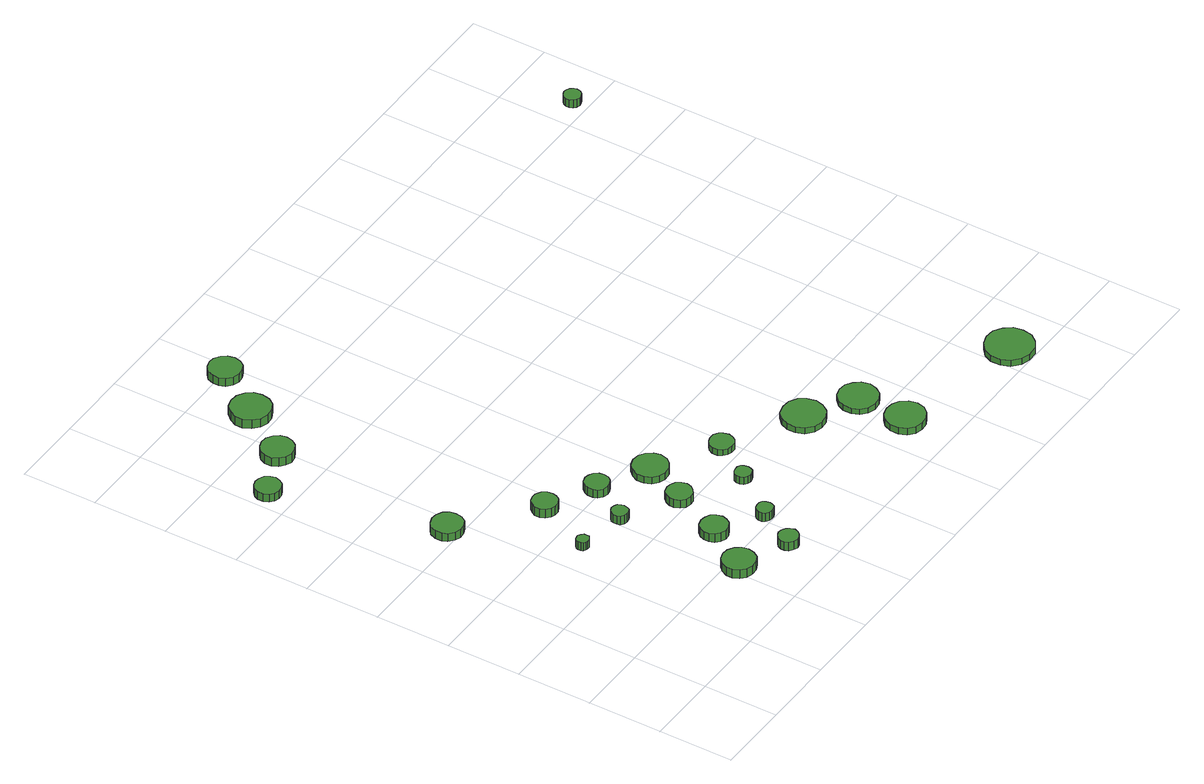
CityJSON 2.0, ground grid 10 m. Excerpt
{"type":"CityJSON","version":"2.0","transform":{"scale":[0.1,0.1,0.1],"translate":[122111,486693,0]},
"CityObjects":{
"tree1":{"type":"SolitaryVegetationObject","attributes":{"function":"something"},"geometry":[{"type":"MultiSurface","lod":"1","boundaries":[[[0,1,2,3,4,5,6,7,8,9,10,11,12,13,14]],[[15,16,17,18,19,20,21,22,23,24,25,26,27,28,29]],[[0,29,28,1]],[[1,28,27,2]],[[2,27,26,3]],[[3,26,25,4]],[[4,25,24,5]],[[5,24,23,6]],[[6,23,22,7]],[[7,22,21,8]],[[8,21,20,9]],[[9,20,19,10]],[[10,19,18,11]],[[11,18,17,12]],[[12,17,16,13]],[[13,16,15,14]],[[14,15,29,0]]]}]},
"tree2":{"type":"SolitaryVegetationObject","attributes":{"function":"something"},"geometry":[{"type":"MultiSurface","lod":"1","boundaries":[[[30,31,32,33,34,35,36,37,38,39,40,41,42,43,44]],[[45,46,47,48,49,50,51,52,53,54,55,56,57,58,59]],[[30,59,58,31]],[[31,58,57,32]],[[32,57,56,33]],[[33,56,55,34]],[[34,55,54,35]],[[35,54,53,36]],[[36,53,52,37]],[[37,52,51,38]],[[38,51,50,39]],[[39,50,49,40]],[[40,49,48,41]],[[41,48,47,42]],[[42,47,46,43]],[[43,46,45,44]],[[44,45,59,30]]]}]},
"tree3":{"type":"SolitaryVegetationObject","attributes":{"function":"something"},"geometry":[{"type":"MultiSurface","lod":"1","boundaries":[[[60,61,62,63,64,65,66,67,68,69,70,71,72,73,74]],[[75,76,77,78,79,80,81,82,83,84,85,86,87,88,89]],[[60,89,88,61]],[[61,88,87,62]],[[62,87,86,63]],[[63,86,85,64]],[[64,85,84,65]],[[65,84,83,66]],[[66,83,82,67]],[[67,82,81,68]],[[68,81,80,69]],[[69,80,79,70]],[[70,79,78,71]],[[71,78,77,72]],[[72,77,76,73]],[[73,76,75,74]],[[74,75,89,60]]]}]},
"tree4":{"type":"SolitaryVegetationObject","attributes":{"function":"something"},"geometry":[{"type":"MultiSurface","lod":"1","boundaries":[[[90,91,92,93,94,95,96,97,98,99,100,101,102,103,104]],[[105,106,107,108,109,110,111,112,113,114,115,116,117,118,119]],[[90,119,118,91]],[[91,118,117,92]],[[92,117,116,93]],[[93,116,115,94]],[[94,115,114,95]],[[95,114,113,96]],[[96,113,112,97]],[[97,112,111,98]],[[98,111,110,99]],[[99,110,109,100]],[[100,109,108,101]],[[101,108,107,102]],[[102,107,106,103]],[[103,106,105,104]],[[104,105,119,90]]]}]},
"tree5":{"type":"SolitaryVegetationObject","attributes":{"function":"something"},"geometry":[{"type":"MultiSurface","lod":"1","boundaries":[[[120,121,122,123,124,125,126,127,128,129,130,131,132,133,134]],[[135,136,137,138,139,140,141,142,143,144,145,146,147,148,149]],[[120,149,148,121]],[[121,148,147,122]],[[122,147,146,123]],[[123,146,145,124]],[[124,145,144,125]],[[125,144,143,126]],[[126,143,142,127]],[[127,142,141,128]],[[128,141,140,129]],[[129,140,139,130]],[[130,139,138,131]],[[131,138,137,132]],[[132,137,136,133]],[[133,136,135,134]],[[134,135,149,120]]]}]},
"tree6":{"type":"SolitaryVegetationObject","attributes":{"function":"something"},"geometry":[{"type":"MultiSurface","lod":"1","boundaries":[[[150,151,152,153,154,155,156,157,158,159,160,161,162,163,164]],[[165,166,167,168,169,170,171,172,173,174,175,176,177,178,179]],[[150,179,178,151]],[[151,178,177,152]],[[152,177,176,153]],[[153,176,175,154]],[[154,175,174,155]],[[155,174,173,156]],[[156,173,172,157]],[[157,172,171,158]],[[158,171,170,159]],[[159,170,169,160]],[[160,169,168,161]],[[161,168,167,162]],[[162,167,166,163]],[[163,166,165,164]],[[164,165,179,150]]]}]},
"tree7":{"type":"SolitaryVegetationObject","attributes":{"function":"something"},"geometry":[{"type":"MultiSurface","lod":"1","boundaries":[[[180,181,182,183,184,185,186,187,188,189,190,191,192,193,194]],[[195,196,197,198,199,200,201,202,203,204,205,206,207,208,209]],[[180,209,208,181]],[[181,208,207,182]],[[182,207,206,183]],[[183,206,205,184]],[[184,205,204,185]],[[185,204,203,186]],[[186,203,202,187]],[[187,202,201,188]],[[188,201,200,189]],[[189,200,199,190]],[[190,199,198,191]],[[191,198,197,192]],[[192,197,196,193]],[[193,196,195,194]],[[194,195,209,180]]]}]},
"tree8":{"type":"SolitaryVegetationObject","attributes":{"function":"something"},"geometry":[{"type":"MultiSurface","lod":"1","boundaries":[[[210,211,212,213,214,215,216,217,218,219,220,221,222,223,224]],[[225,226,227,228,229,230,231,232,233,234,235,236,237,238,239]],[[210,239,238,211]],[[211,238,237,212]],[[212,237,236,213]],[[213,236,235,214]],[[214,235,234,215]],[[215,234,233,216]],[[216,233,232,217]],[[217,232,231,218]],[[218,231,230,219]],[[219,230,229,220]],[[220,229,228,221]],[[221,228,227,222]],[[222,227,226,223]],[[223,226,225,224]],[[224,225,239,210]]]}]},
"tree9":{"type":"SolitaryVegetationObject","attributes":{"function":"something"},"geometry":[{"type":"MultiSurface","lod":"1","boundaries":[[[240,241,242,243,244,245,246,247,248,249,250,251,252,253,254]],[[255,256,257,258,259,260,261,262,263,264,265,266,267,268,269]],[[240,269,268,241]],[[241,268,267,242]],[[242,267,266,243]],[[243,266,265,244]],[[244,265,264,245]],[[245,264,263,246]],[[246,263,262,247]],[[247,262,261,248]],[[248,261,260,249]],[[249,260,259,250]],[[250,259,258,251]],[[251,258,257,252]],[[252,257,256,253]],[[253,256,255,254]],[[254,255,269,240]]]}]},
"tree10":{"type":"SolitaryVegetationObject","attributes":{"function":"something"},"geometry":[{"type":"MultiSurface","lod":"1","boundaries":[[[270,271,272,273,274,275,276,277,278,279,280,281,282,283,284]],[[285,286,287,288,289,290,291,292,293,294,295,296,297,298,299]],[[270,299,298,271]],[[271,298,297,272]],[[272,297,296,273]],[[273,296,295,274]],[[274,295,294,275]],[[275,294,293,276]],[[276,293,292,277]],[[277,292,291,278]],[[278,291,290,279]],[[279,290,289,280]],[[280,289,288,281]],[[281,288,287,282]],[[282,287,286,283]],[[283,286,285,284]],[[284,285,299,270]]]}]},
"tree11":{"type":"SolitaryVegetationObject","attributes":{"function":"something"},"geometry":[{"type":"MultiSurface","lod":"1","boundaries":[[[300,301,302,303,304,305,306,307,308,309,310,311,312,313,314]],[[315,316,317,318,319,320,321,322,323,324,325,326,327,328,329]],[[300,329,328,301]],[[301,328,327,302]],[[302,327,326,303]],[[303,326,325,304]],[[304,325,324,305]],[[305,324,323,306]],[[306,323,322,307]],[[307,322,321,308]],[[308,321,320,309]],[[309,320,319,310]],[[310,319,318,311]],[[311,318,317,312]],[[312,317,316,313]],[[313,316,315,314]],[[314,315,329,300]]]}]},
"tree12":{"type":"SolitaryVegetationObject","attributes":{"function":"something"},"geometry":[{"type":"MultiSurface","lod":"1","boundaries":[[[330,331,332,333,334,335,336,337,338,339,340,341,342,343,344]],[[345,346,347,348,349,350,351,352,353,354,355,356,357,358,359]],[[330,359,358,331]],[[331,358,357,332]],[[332,357,356,333]],[[333,356,355,334]],[[334,355,354,335]],[[335,354,353,336]],[[336,353,352,337]],[[337,352,351,338]],[[338,351,350,339]],[[339,350,349,340]],[[340,349,348,341]],[[341,348,347,342]],[[342,347,346,343]],[[343,346,345,344]],[[344,345,359,330]]]}]},
"tree13":{"type":"SolitaryVegetationObject","attributes":{"function":"something"},"geometry":[{"type":"MultiSurface","lod":"1","boundaries":[[[360,361,362,363,364,365,366,367,368,369,370,371,372,373,374]],[[375,376,377,378,379,380,381,382,383,384,385,386,387,388,389]],[[360,389,388,361]],[[361,388,387,362]],[[362,387,386,363]],[[363,386,385,364]],[[364,385,384,365]],[[365,384,383,366]],[[366,383,382,367]],[[367,382,381,368]],[[368,381,380,369]],[[369,380,379,370]],[[370,379,378,371]],[[371,378,377,372]],[[372,377,376,373]],[[373,376,375,374]],[[374,375,389,360]]]}]},
"tree14":{"type":"SolitaryVegetationObject","attributes":{"function":"something"},"geometry":[{"type":"MultiSurface","lod":"1","boundaries":[[[390,391,392,393,394,395,396,397,398,399,400,401,402,403,404]],[[405,406,407,408,409,410,411,412,413,414,415,416,417,418,419]],[[390,419,418,391]],[[391,418,417,392]],[[392,417,416,393]],[[393,416,415,394]],[[394,415,414,395]],[[395,414,413,396]],[[396,413,412,397]],[[397,412,411,398]],[[398,411,410,399]],[[399,410,409,400]],[[400,409,408,401]],[[401,408,407,402]],[[402,407,406,403]],[[403,406,405,404]],[[404,405,419,390]]]}]},
"tree15":{"type":"SolitaryVegetationObject","attributes":{"function":"something"},"geometry":[{"type":"MultiSurface","lod":"1","boundaries":[[[420,421,422,423,424,425,426,427,428,429,430,431,432,433,434]],[[435,436,437,438,439,440,441,442,443,444,445,446,447,448,449]],[[420,449,448,421]],[[421,448,447,422]],[[422,447,446,423]],[[423,446,445,424]],[[424,445,444,425]],[[425,444,443,426]],[[426,443,442,427]],[[427,442,441,428]],[[428,441,440,429]],[[429,440,439,430]],[[430,439,438,431]],[[431,438,437,432]],[[432,437,436,433]],[[433,436,435,434]],[[434,435,449,420]]]}]},
"tree16":{"type":"SolitaryVegetationObject","attributes":{"function":"something"},"geometry":[{"type":"MultiSurface","lod":"1","boundaries":[[[450,451,452,453,454,455,456,457,458,459,460,461,462,463,464]],[[465,466,467,468,469,470,471,472,473,474,475,476,477,478,479]],[[450,479,478,451]],[[451,478,477,452]],[[452,477,476,453]],[[453,476,475,454]],[[454,475,474,455]],[[455,474,473,456]],[[456,473,472,457]],[[457,472,471,458]],[[458,471,470,459]],[[459,470,469,460]],[[460,469,468,461]],[[461,468,467,462]],[[462,467,466,463]],[[463,466,465,464]],[[464,465,479,450]]]}]},
"tree17":{"type":"SolitaryVegetationObject","attributes":{"function":"something"},"geometry":[{"type":"MultiSurface","lod":"1","boundaries":[[[480,481,482,483,484,485,486,487,488,489,490,491,492,493,494]],[[495,496,497,498,499,500,501,502,503,504,505,506,507,508,509]],[[480,509,508,481]],[[481,508,507,482]],[[482,507,506,483]],[[483,506,505,484]],[[484,505,504,485]],[[485,504,503,486]],[[486,503,502,487]],[[487,502,501,488]],[[488,501,500,489]],[[489,500,499,490]],[[490,499,498,491]],[[491,498,497,492]],[[492,497,496,493]],[[493,496,495,494]],[[494,495,509,480]]]}]},
"tree18":{"type":"SolitaryVegetationObject","attributes":{"function":"something"},"geometry":[{"type":"MultiSurface","lod":"1","boundaries":[[[510,511,512,513,514,515,516,517,518,519,520,521,522,523,524]],[[525,526,527,528,529,530,531,532,533,534,535,536,537,538,539]],[[510,539,538,511]],[[511,538,537,512]],[[512,537,536,513]],[[513,536,535,514]],[[514,535,534,515]],[[515,534,533,516]],[[516,533,532,517]],[[517,532,531,518]],[[518,531,530,519]],[[519,530,529,520]],[[520,529,528,521]],[[521,528,527,522]],[[522,527,526,523]],[[523,526,525,524]],[[524,525,539,510]]]}]},
"tree19":{"type":"SolitaryVegetationObject","attributes":{"function":"something"},"geometry":[{"type":"MultiSurface","lod":"1","boundaries":[[[540,541,542,543,544,545,546,547,548,549,550,551,552,553,554]],[[555,556,557,558,559,560,561,562,563,564,565,566,567,568,569]],[[540,569,568,541]],[[541,568,567,542]],[[542,567,566,543]],[[543,566,565,544]],[[544,565,564,545]],[[545,564,563,546]],[[546,563,562,547]],[[547,562,561,548]],[[548,561,560,549]],[[549,560,559,550]],[[550,559,558,551]],[[551,558,557,552]],[[552,557,556,553]],[[553,556,555,554]],[[554,555,569,540]]]}]},
"tree20":{"type":"SolitaryVegetationObject","attributes":{"function":"something"},"geometry":[{"type":"MultiSurface","lod":"1","boundaries":[[[570,571,572,573,574,575,576,577,578,579,580,581,582,583,584]],[[585,586,587,588,589,590,591,592,593,594,595,596,597,598,599]],[[570,599,598,571]],[[571,598,597,572]],[[572,597,596,573]],[[573,596,595,574]],[[574,595,594,575]],[[575,594,593,576]],[[576,593,592,577]],[[577,592,591,578]],[[578,591,590,579]],[[579,590,589,580]],[[580,589,588,581]],[[581,588,587,582]],[[582,587,586,583]],[[583,586,585,584]],[[584,585,599,570]]]}]},
"tree21":{"type":"SolitaryVegetationObject","attributes":{"function":"something"},"geometry":[{"type":"MultiSurface","lod":"1","boundaries":[[[600,601,602,603,604,605,606,607,608,609,610,611,612,613,614]],[[615,616,617,618,619,620,621,622,623,624,625,626,627,628,629]],[[600,629,628,601]],[[601,628,627,602]],[[602,627,626,603]],[[603,626,625,604]],[[604,625,624,605]],[[605,624,623,606]],[[606,623,622,607]],[[607,622,621,608]],[[608,621,620,609]],[[609,620,619,610]],[[610,619,618,611]],[[611,618,617,612]],[[612,617,616,613]],[[613,616,615,614]],[[614,615,629,600]]]}]},
"tree22":{"type":"SolitaryVegetationObject","attributes":{"function":"something"},"geometry":[{"type":"MultiSurface","lod":"1","boundaries":[[[630,631,632,633,634,635,636,637,638,639,640,641,642,643,644]],[[645,646,647,648,649,650,651,652,653,654,655,656,657,658,659]],[[630,659,658,631]],[[631,658,657,632]],[[632,657,656,633]],[[633,656,655,634]],[[634,655,654,635]],[[635,654,653,636]],[[636,653,652,637]],[[637,652,651,638]],[[638,651,650,639]],[[639,650,649,640]],[[640,649,648,641]],[[641,648,647,642]],[[642,647,646,643]],[[643,646,645,644]],[[644,645,659,630]]]}]}
},
"vertices":[
[97,414,17],[96,422,17],[91,429,17],[83,433,17],[75,434,17],[67,431,17],[60,426,17],[57,418,17],[57,409,17],[60,402,17],[67,396,17],[75,393,17],[83,394,17],[91,398,17],[96,405,17],[96,405,5],[91,398,5],[83,394,5],[75,393,5],[67,396,5],[60,402,5],[57,409,5],[57,418,5],[60,426,5],[67,431,5],[75,434,5],[83,433,5],[91,429,5],[96,422,5],[97,414,5],
[39,632,17],[37,639,17],[33,645,17],[27,648,17],[20,649,17],[13,647,17],[8,642,17],[5,636,17],[5,628,17],[8,622,17],[13,617,17],[20,615,17],[27,616,17],[33,619,17],[37,625,17],[37,625,5],[33,619,5],[27,616,5],[20,615,5],[13,617,5],[8,622,5],[5,628,5],[5,636,5],[8,642,5],[13,647,5],[20,649,5],[27,648,5],[33,645,5],[37,639,5],[39,632,5],
[148,262,16],[148,265,16],[145,268,16],[142,270,16],[139,270,16],[136,269,16],[133,267,16],[132,264,16],[132,260,16],[133,257,16],[136,255,16],[139,254,16],[142,254,16],[145,256,16],[148,258,16],[148,258,4],[145,256,4],[142,254,4],[139,254,4],[136,255,4],[133,257,4],[132,260,4],[132,264,4],[133,267,4],[136,269,4],[139,270,4],[142,270,4],[145,268,4],[148,265,4],[148,262,4],
[230,84,16],[228,93,16],[223,100,16],[215,105,16],[206,106,16],[197,103,16],[191,97,16],[187,89,16],[187,80,16],[191,72,16],[197,66,16],[206,63,16],[215,64,16],[223,68,16],[228,76,16],[228,76,3],[223,68,3],[215,64,3],[206,63,3],[197,66,3],[191,72,3],[187,80,3],[187,89,3],[191,97,3],[197,103,3],[206,106,3],[215,105,3],[223,100,3],[228,93,3],[230,84,3],
[194,339,14],[193,346,14],[189,352,14],[182,356,14],[175,356,14],[169,354,14],[164,349,14],[161,343,14],[161,336,14],[164,330,14],[169,325,14],[175,323,14],[182,323,14],[189,327,14],[193,333,14],[193,333,1],[189,327,1],[182,323,1],[175,323,1],[169,325,1],[164,330,1],[161,336,1],[161,343,1],[164,349,1],[169,354,1],[175,356,1],[182,356,1],[189,352,1],[193,346,1],[194,339,1],
[220,254,15],[219,258,15],[217,262,15],[213,264,15],[208,265,15],[204,263,15],[200,260,15],[199,256,15],[199,251,15],[200,247,15],[204,244,15],[208,243,15],[213,243,15],[217,245,15],[219,249,15],[219,249,2],[217,245,2],[213,243,2],[208,243,2],[204,244,2],[200,247,2],[199,251,2],[199,256,2],[200,260,2],[204,263,2],[208,265,2],[213,264,2],[217,262,2],[219,258,2],[220,254,2],
[109,661,18],[107,669,18],[102,676,18],[94,681,18],[85,682,18],[77,679,18],[70,673,18],[66,665,18],[66,656,18],[70,648,18],[77,642,18],[85,639,18],[94,640,18],[102,645,18],[107,652,18],[107,652,5],[102,645,5],[94,640,5],[85,639,5],[77,642,5],[70,648,5],[66,656,5],[66,665,5],[70,673,5],[77,679,5],[85,682,5],[94,681,5],[102,676,5],[107,669,5],[109,661,5],
[266,144,15],[264,152,15],[260,158,15],[253,161,15],[246,162,15],[238,160,15],[233,155,15],[230,148,15],[230,141,15],[233,134,15],[238,129,15],[246,126,15],[253,127,15],[260,131,15],[264,137,15],[264,137,2],[260,131,2],[253,127,2],[246,126,2],[238,129,2],[233,134,2],[230,141,2],[230,148,2],[233,155,2],[238,160,2],[246,162,2],[253,161,2],[260,158,2],[264,152,2],[266,144,2],
[292,58,15],[290,64,15],[287,68,15],[282,71,15],[277,72,15],[272,70,15],[267,66,15],[265,61,15],[265,56,15],[267,51,15],[272,47,15],[277,45,15],[282,46,15],[287,49,15],[290,53,15],[290,53,2],[287,49,2],[282,46,2],[277,45,2],[272,47,2],[267,51,2],[265,56,2],[265,61,2],[267,66,2],[272,70,2],[277,72,2],[282,71,2],[287,68,2],[290,64,2],[292,58,2],
[258,307,13],[257,313,13],[253,319,13],[247,322,13],[241,323,13],[234,321,13],[229,316,13],[227,310,13],[227,303,13],[229,297,13],[234,293,13],[241,291,13],[247,292,13],[253,295,13],[257,300,13],[257,300,1],[253,295,1],[247,292,1],[241,291,1],[234,293,1],[229,297,1],[227,303,1],[227,310,1],[229,316,1],[234,321,1],[241,323,1],[247,322,1],[253,319,1],[257,313,1],[258,307,1],
[318,110,15],[317,115,15],[315,119,15],[311,121,15],[306,121,15],[302,120,15],[298,117,15],[296,113,15],[296,108,15],[298,104,15],[302,101,15],[306,100,15],[311,100,15],[315,102,15],[317,106,15],[317,106,2],[315,102,2],[311,100,2],[306,100,2],[302,101,2],[298,104,2],[296,108,2],[296,113,2],[298,117,2],[302,120,2],[306,121,2],[311,121,2],[315,119,2],[317,115,2],[318,110,2],
[297,214,13],[295,221,13],[291,227,13],[285,230,13],[278,231,13],[271,229,13],[266,224,13],[263,218,13],[263,211,13],[266,204,13],[271,199,13],[278,197,13],[285,198,13],[291,202,13],[295,207,13],[295,207,1],[291,202,1],[285,198,1],[278,197,1],[271,199,1],[266,204,1],[263,211,1],[263,218,1],[266,224,1],[271,229,1],[278,231,1],[285,230,1],[291,227,1],[295,221,1],[297,214,1],
[158,727,20],[156,738,20],[150,746,20],[140,752,20],[129,753,20],[119,750,20],[111,742,20],[106,732,20],[106,722,20],[111,712,20],[119,704,20],[129,701,20],[140,702,20],[150,707,20],[156,716,20],[156,716,7],[150,707,7],[140,702,7],[129,701,7],[119,704,7],[111,712,7],[106,722,7],[106,732,7],[111,742,7],[119,750,7],[129,753,7],[140,752,7],[150,746,7],[156,738,7],[158,727,7],
[328,271,11],[326,280,11],[320,288,11],[312,293,11],[302,294,11],[293,291,11],[286,284,11],[282,276,11],[282,266,11],[286,257,11],[293,251,11],[302,248,11],[312,249,11],[320,254,11],[326,261,11],[326,261,1],[320,254,1],[312,249,1],[302,248,1],[293,251,1],[286,257,1],[282,266,1],[282,276,1],[286,284,1],[293,291,1],[302,294,1],[312,293,1],[320,288,1],[326,280,1],[328,271,1],
[364,170,12],[363,175,12],[361,179,12],[357,181,12],[352,181,12],[348,180,12],[344,177,12],[342,173,12],[342,168,12],[344,164,12],[348,161,12],[352,159,12],[357,160,12],[361,162,12],[363,166,12],[363,166,1],[361,162,1],[357,160,1],[352,159,1],[348,161,1],[344,164,1],[342,168,1],[342,173,1],[344,177,1],[348,180,1],[352,181,1],[357,181,1],[361,179,1],[363,175,1],[364,170,1],
[198,791,21],[196,800,21],[191,807,21],[183,812,21],[175,813,21],[166,810,21],[159,804,21],[156,796,21],[156,787,21],[159,779,21],[166,773,21],[175,770,21],[183,771,21],[191,775,21],[196,782,21],[196,782,9],[191,775,9],[183,771,9],[175,770,9],[166,773,9],[159,779,9],[156,787,9],[156,796,9],[159,804,9],[166,810,9],[175,813,9],[183,812,9],[191,807,9],[196,800,9],[198,791,9],
[405,223,10],[403,230,10],[400,235,10],[394,239,10],[387,239,10],[381,237,10],[376,233,10],[373,227,10],[373,220,10],[376,214,10],[381,210,10],[387,208,10],[394,208,10],[400,212,10],[403,217,10],[403,217,1],[400,212,1],[394,208,1],[387,208,1],[381,210,1],[376,214,1],[373,220,1],[373,227,1],[376,233,1],[381,237,1],[387,239,1],[394,239,1],[400,235,1],[403,230,1],[405,223,1],
[514,169,10],[511,181,10],[505,190,10],[495,196,10],[483,197,10],[472,194,10],[463,186,10],[459,175,10],[459,164,10],[463,153,10],[472,145,10],[483,142,10],[495,143,10],[505,149,10],[511,158,10],[511,158,1],[505,149,1],[495,143,1],[483,142,1],[472,145,1],[463,153,1],[459,164,1],[459,175,1],[463,186,1],[472,194,1],[483,197,1],[495,196,1],[505,190,1],[511,181,1],[514,169,1],
[574,64,11],[572,75,11],[565,84,11],[556,89,11],[545,90,11],[535,87,11],[527,80,11],[523,70,11],[523,59,11],[527,49,11],[535,42,11],[545,39,11],[556,40,11],[565,45,11],[572,54,11],[572,54,1],[565,45,1],[556,40,1],[545,39,1],[535,42,1],[527,49,1],[523,59,1],[523,70,1],[527,80,1],[535,87,1],[545,90,1],[556,89,1],[565,84,1],[572,75,1],[574,64,1],
[576,132,9],[573,143,9],[567,151,9],[558,157,9],[547,158,9],[537,155,9],[529,147,9],[525,138,9],[525,127,9],[529,117,9],[537,110,9],[547,107,9],[558,108,9],[567,113,9],[573,122,9],[573,122,1],[567,113,1],[558,108,1],[547,107,1],[537,110,1],[529,117,1],[525,127,1],[525,138,1],[529,147,1],[537,155,1],[547,158,1],[558,157,1],[567,151,1],[573,143,1],[576,132,1],
[759,32,9],[757,45,9],[749,55,9],[738,62,9],[725,63,9],[713,59,9],[703,50,9],[698,39,9],[698,26,9],[703,14,9],[713,5,9],[725,1,9],[738,2,9],[749,9,9],[757,19,9],[757,19,0],[749,9,0],[738,2,0],[725,1,0],[713,5,0],[703,14,0],[698,26,0],[698,39,0],[703,50,0],[713,59,0],[725,63,0],[738,62,0],[749,55,0],[757,45,0],[759,32,0],
[840,715,23],[839,719,23],[836,723,23],[832,725,23],[828,726,23],[823,724,23],[820,721,23],[818,717,23],[818,712,23],[820,708,23],[823,705,23],[828,703,23],[832,704,23],[836,706,23],[839,710,23],[839,710,11],[836,706,11],[832,704,11],[828,703,11],[823,705,11],[820,708,11],[818,712,11],[818,717,11],[820,721,11],[823,724,11],[828,726,11],[832,725,11],[836,723,11],[839,719,11],[840,715,11]
]}
